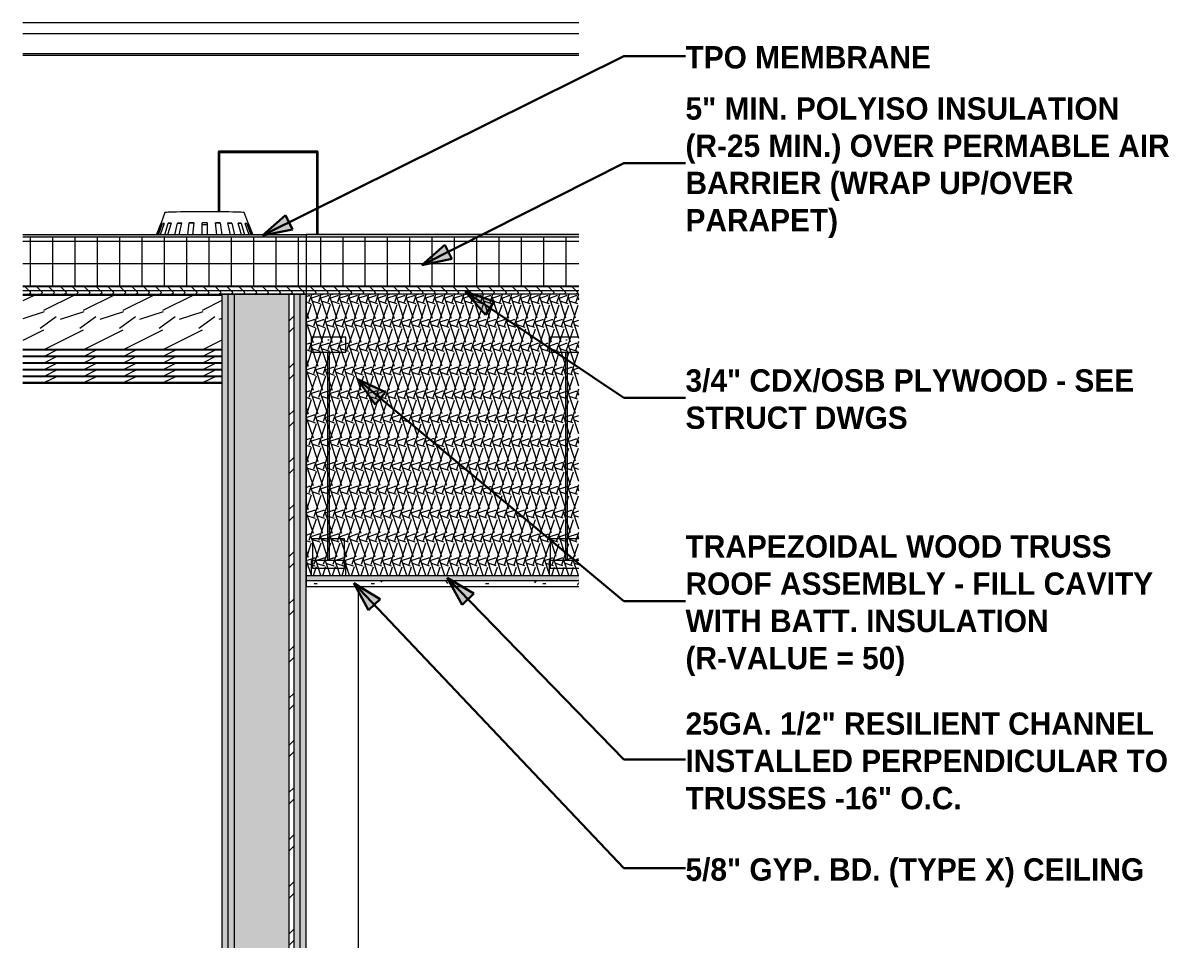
# Model space of a CAD drawing. Header units: inches. Extents: x 2469 to 3241, y -184 to 455.
# Drawn here: x 2661 to 2776.6, y 337.3 to 429.7 of the extents above; entities that cross this region are included whole.
import ezdxf

# ---------------------------------------------------------------- set-up
doc = ezdxf.new("R2010")
doc.units = ezdxf.units.IN
doc.header["$MEASUREMENT"] = 0
for name, color, linetype, lineweight in [('0-3', 55, 'Continuous', 9), ('0-4', 250, 'Continuous', 5), ('A-FLOR-2', 8, 'Continuous', 5), ('A-FLOR-5', 192, 'Continuous', 9), ('A-FLOR-MCUT-2', 51, 'Continuous', 9), ('A-FLOR-PATT-1', 45, 'Continuous', 9), ('A-GENM-1', 55, 'Continuous', 9), ('A-ROOF-1', 252, 'Continuous', 18), ('A-ROOF-2', 251, 'Continuous', 5), ('A-ROOF-3', 132, 'Continuous', 9), ('A-ROOF-PATT-1', 45, 'Continuous', 9), ('A-WALL-1', 7, 'Continuous', 9), ('A-WALL-2', 55, 'Continuous', 9), ('A-WALL-PATT-2', 45, 'Continuous', 9), ('G-ANNO-TEXT', 231, 'Continuous', 30), ('G-ANNO-TEXT-1', 231, 'Continuous', 9), ('I-WALL-2', 7, 'Continuous', 9), ('M-EQPM-1', 55, 'Continuous', 9), ('S-BEAM-1', 55, 'Continuous', 9), ('S-BEAM-3', 7, 'Continuous', 9)]:
    doc.layers.add(name, color=color, linetype=linetype, lineweight=lineweight)
doc.styles.add('Century Gothic_B', font='GOTHICB.TTF', dxfattribs={"height": 2.25})
pattern_1 = [(0, (3358.718, 67.914), (7.68, 1.92), [0.317, -5.443, 0.317, -5.443, -30.72]), (0, (3358.718, 67.914), (7.68, 1.92), [-11.52, 0.317, -11.203, 0.317, -5.443, -13.44]), (0, (3358.718, 67.914), (7.68, 1.92), [-28.8, 0.317, -3.523, 0.317, -9.283]), (120, (3361.598, 68.874), (-5.502769, 5.691075), [0.317, -5.443, 0.317, -5.443, -30.72]), (120, (3361.598, 68.874), (-5.502769, 5.691075), [-11.52, 0.317, -11.203, 0.317, -5.443, -13.44]), (120, (3361.598, 68.874), (-5.502769, 5.691075), [-28.8, 0.317, -3.523, 0.317, -9.283]), (240, (3362.558, 72.714), (-2.177231, -7.611075), [0.317, -5.443, 0.317, -5.443, -30.72]), (240, (3362.558, 72.714), (-2.177231, -7.611075), [-11.52, 0.317, -11.203, 0.317, -5.443, -13.44]), (240, (3362.558, 72.714), (-2.177231, -7.611075), [-28.8, 0.317, -3.523, 0.317, -9.283])]
pattern_2 = [(180.895, (3360.318, 396.766), (11.03598150063, 0.1514011814), [1.6, -14.396]), (180.597, (3362.717, 396.741), (-5.597258504, -0.100325673), [3.999, -3.999]), (180.398, (3362.717, 396.7), (-8.7965932638, -0.0891064055), [2.399, -9.596])]
pattern_3 = [(0, (3406.5335, 67.914), (0, 2.25), []), (90, (3406.5335, 67.914), (-2.25, 1e-16), [])]
pattern_4 = [(0, (3406.5335, 67.914), (0, 1.2), []), (315, (3406.53355, 67.914), (1.1992531, 0), [1.696, -1.696]), (45, (3406.53355, 67.914), (1.1992531, 0), [1.696, -1.696])]

# ---------------------------------------------------------------- blocks, each defined once
blk = doc.blocks.new('CTR - 1st Phase -Stairs _ Elevators_rvt-2-WALL SECTION - WEST STAIR - NORTH WALL')
at = {"layer": 'A-WALL-PATT-2'}
h = blk.add_hatch(dxfattribs=at)
h.set_pattern_fill('FP_19', color=256, style=0, pattern_type=2)
h.set_pattern_definition(pattern_1)
h.paths.add_polyline_path([(2633.87, 0), (2633.87, 402.33), (2633.25, 402.33), (2633.25, 0)], flags=0)
h = blk.add_hatch(dxfattribs=at)
h.set_pattern_fill('FP_19', color=256, style=0, pattern_type=2)
h.set_pattern_definition(pattern_1)
h.paths.add_polyline_path([(2634.22, 0), (2634.5, 0), (2634.5, 402.33), (2633.87, 402.33), (2633.87, 0)], flags=0)
h = blk.add_hatch(dxfattribs=at)
h.set_pattern_fill('FP_23', color=256, style=0, pattern_type=2)
h.set_pattern_definition([(161.57, (3358.838, 68.034), (-0.9603837, -0.00039918), [0, -6.83, 0.758, 0]), (18.43, (3358.598, 68.034), (-0.9603837, 0.00039918), [0, -6.83, 0.758, 0]), (108.43, (3358.838, 68.034), (0.47951018, -2.4005264), [2.276, -5.312]), (71.57, (3358.598, 68.034), (0.47951018, 2.4005264), [2.276, -5.312])])
h.paths.add_polyline_path([(2634.5, -3), (2640, -3), (2640, 402.33), (2634.5, 402.33), (2634.5, -2.81)], flags=0)
h = blk.add_hatch(dxfattribs=at)
h.set_pattern_fill('FP_26', color=256, style=0, pattern_type=2)
h.set_pattern_definition([(45, (3358.718, 67.914), (-2.375879, 2.375879), []), (45, (3358.718, 71.514), (-2.375879, 2.375879), [])])
h.paths.add_polyline_path([(2640, 0.37), (2640.5, 0.37), (2640.5, 107.62), (2640, 107.62), (2640, 8.08)], flags=0)
h.paths.add_polyline_path([(2640.5, 136), (2640.5, 402.33), (2640, 402.33), (2640, 136), (2640.01, 136)], flags=0)
h = blk.add_hatch(dxfattribs=at)
h.set_pattern_fill('FP_19', color=256, style=0, pattern_type=2)
h.set_pattern_definition(pattern_1)
h.paths.add_polyline_path([(2640.5, 0), (2641.12, 0), (2641.12, 107.62), (2640.5, 107.62), (2640.5, 8.08)], flags=0)
h.paths.add_polyline_path([(2641.12, 136), (2641.12, 402.33), (2640.5, 402.33), (2640.5, 136)], flags=0)
h = blk.add_hatch(dxfattribs=at)
h.set_pattern_fill('FP_19', color=256, style=0, pattern_type=2)
h.set_pattern_definition(pattern_1)
h.paths.add_polyline_path([(2641.23, 0), (2641.75, 0), (2641.75, 107.62), (2641.12, 107.62), (2641.12, 0)], flags=0)
h.paths.add_polyline_path([(2641.12, 136), (2641.75, 136), (2641.75, 402.33), (2641.12, 402.33), (2641.12, 140.96)], flags=0)
at = {"layer": 'A-WALL-1'}
for p, q in [((2633.87, 402.33), (2633.87, -3)), ((2634.5, 402.33), (2634.5, -3)), ((2640, 402.33), (2640, 136)), ((2640.5, 402.33), (2640.5, 136)), ((2641.12, 402.33), (2641.12, 136))]:
    blk.add_line(p, q, dxfattribs=at)
at = {"layer": 'I-WALL-2'}
for p, q in [((2633.25, 402.33), (2633.25, -3)), ((2641.75, 402.33), (2633.25, 402.33)), ((2641.75, 136), (2641.75, 402.33))]:
    blk.add_line(p, q, dxfattribs=at)
blk = doc.blocks.new('TRUSS - 24_-2435176-WALL SECTION - WEST STAIR - NORTH WALL')
at = {"layer": 'S-BEAM-1'}
for p, q in [((2644.55, 265.75), (2644.67, 265.75)), ((2644.55, 243.5), (2644.55, 264.5)), ((2644.67, 264.5), (2644.67, 243.5))]:
    blk.add_line(p, q, dxfattribs=at)
at = {"layer": 'S-BEAM-3'}
for p, q in [((2646.36, 266), (2642.86, 266)), ((2642.86, 266), (2642.86, 264.5)), ((2646.36, 264.5), (2646.36, 266)), ((2642.86, 264.5), (2646.36, 264.5)), ((2646.24, 245.68), (2642.99, 245.68)), ((2642.99, 245.68), (2642.99, 242.72)), ((2646.24, 242.72), (2646.24, 245.68)), ((2646.36, 243.5), (2642.86, 243.5)), ((2642.86, 243.5), (2642.86, 242)), ((2642.99, 242.72), (2646.24, 242.72)), ((2646.36, 242), (2646.36, 243.5)), ((2642.86, 242), (2646.36, 242))]:
    blk.add_line(p, q, dxfattribs=at)
blk = doc.blocks.new('TRUSS - 24_-V9-WALL SECTION - WEST STAIR - NORTH WALL')
at = {"layer": 'S-BEAM-1'}
for p, q in [((2667.94, 397.75), (2668.06, 397.75)), ((2667.94, 375.5), (2667.94, 396.5)), ((2668.06, 396.5), (2668.06, 375.5))]:
    blk.add_line(p, q, dxfattribs=at)
at = {"layer": 'S-BEAM-3'}
for p, q in [((2669.26, 398), (2666.25, 398)), ((2666.25, 398), (2666.25, 396.5)), ((2666.25, 396.5), (2669.26, 396.5)), ((2669.26, 377.68), (2666.37, 377.68)), ((2666.37, 377.68), (2666.37, 374.72)), ((2669.26, 375.5), (2666.25, 375.5)), ((2666.25, 375.5), (2666.25, 374)), ((2666.37, 374.72), (2669.26, 374.72)), ((2666.25, 374), (2669.26, 374))]:
    blk.add_line(p, q, dxfattribs=at)
blk = doc.blocks.new('LVL-Laminated Veneer Lumber - 4X6 S_ PINE - NO_ 1-2291600-WALL SECTION - WEST STAIR - NORTH WALL')
at = {"layer": 'S-BEAM-1'}
h = blk.add_hatch(dxfattribs=at)
h.set_pattern_fill('FP_30', color=256, style=0, pattern_type=2)
h.set_pattern_definition([(216.864, (3360.318, 68.65), (11.995223, 7.9945653), [1.999, -17.991]), (206.56, (3362.717, 67.451), (-3.998442, -3.997737), [4.47, -4.47]), (198.431, (3362.717, 65.452), (-7.9973595, -3.9975165), [2.529, -10.115])])
h.paths.add_polyline_path([(2613.2, 393.42), (2633.25, 393.42), (2633.25, 394.02), (2613.2, 394.02)], flags=0)
h = blk.add_hatch(dxfattribs=at)
h.set_pattern_fill('FP_29', color=256, style=0, pattern_type=2)
h.set_pattern_definition(pattern_2)
h.paths.add_polyline_path([(2613.2, 393.35), (2633.25, 393.35), (2633.25, 393.42), (2613.2, 393.42)], flags=0)
for p, q in [((2633.25, 393.42), (2613.2, 393.42)), ((2633.25, 393.35), (2613.2, 393.35))]:
    blk.add_line(p, q, dxfattribs=at)
blk = doc.blocks.new('LVL-Laminated Veneer Lumber - 4X6 S_ PINE - NO_ 1-V10-WALL SECTION - WEST STAIR - NORTH WALL')
at = {"layer": 'S-BEAM-1'}
h = blk.add_hatch(dxfattribs=at)
h.set_pattern_fill('FP_31', color=256, style=0, pattern_type=2)
h.set_pattern_definition([(216.864, (3360.318, 69.316), (11.995223, 7.9945653), [1.999, -17.991]), (206.56, (3362.717, 68.117), (-3.998442, -3.997737), [4.47, -4.47]), (198.431, (3362.717, 66.118), (-7.9973595, -3.9975165), [2.529, -10.115])])
h.paths.add_polyline_path([(2613.2, 394.09), (2633.25, 394.09), (2633.25, 394.68), (2613.2, 394.68)], flags=0)
h = blk.add_hatch(dxfattribs=at)
h.set_pattern_fill('FP_29', color=256, style=0, pattern_type=2)
h.set_pattern_definition(pattern_2)
h.paths.add_polyline_path([(2613.2, 394.02), (2633.25, 394.02), (2633.25, 394.09), (2613.2, 394.09)], flags=0)
for p, q in [((2633.25, 394.09), (2613.2, 394.09)), ((2633.25, 394.02), (2613.2, 394.02))]:
    blk.add_line(p, q, dxfattribs=at)
blk = doc.blocks.new('LVL-Laminated Veneer Lumber - 4X6 S_ PINE - NO_ 1-V11-WALL SECTION - WEST STAIR - NORTH WALL')
at = {"layer": 'S-BEAM-1'}
h = blk.add_hatch(dxfattribs=at)
h.set_pattern_fill('FP_32', color=256, style=0, pattern_type=2)
h.set_pattern_definition([(216.864, (3360.318, 69.983), (11.995223, 7.9945653), [1.999, -17.991]), (206.56, (3362.717, 68.784), (-3.998442, -3.997737), [4.47, -4.47]), (198.431, (3362.717, 66.785), (-7.9973595, -3.9975165), [2.529, -10.115])])
h.paths.add_polyline_path([(2613.2, 394.75), (2633.25, 394.75), (2633.25, 395.35), (2613.2, 395.35)], flags=0)
h = blk.add_hatch(dxfattribs=at)
h.set_pattern_fill('FP_29', color=256, style=0, pattern_type=2)
h.set_pattern_definition(pattern_2)
h.paths.add_polyline_path([(2613.2, 394.68), (2633.25, 394.68), (2633.25, 394.75), (2613.2, 394.75)], flags=0)
for p, q in [((2633.25, 394.75), (2613.2, 394.75)), ((2633.25, 394.68), (2613.2, 394.68))]:
    blk.add_line(p, q, dxfattribs=at)
blk = doc.blocks.new('LVL-Laminated Veneer Lumber - 4X6 S_ PINE - NO_ 1-V12-WALL SECTION - WEST STAIR - NORTH WALL')
at = {"layer": 'S-BEAM-1'}
h = blk.add_hatch(dxfattribs=at)
h.set_pattern_fill('FP_33', color=256, style=0, pattern_type=2)
h.set_pattern_definition([(216.864, (3360.318, 70.65), (11.995223, 7.9945653), [1.999, -17.991]), (206.56, (3362.717, 69.45), (-3.998442, -3.997737), [4.47, -4.47]), (198.431, (3362.717, 67.451), (-7.9973595, -3.9975165), [2.529, -10.115])])
h.paths.add_polyline_path([(2613.2, 395.42), (2633.25, 395.42), (2633.25, 396.01), (2613.2, 396.01)], flags=0)
h = blk.add_hatch(dxfattribs=at)
h.set_pattern_fill('FP_29', color=256, style=0, pattern_type=2)
h.set_pattern_definition(pattern_2)
h.paths.add_polyline_path([(2613.2, 395.35), (2633.25, 395.35), (2633.25, 395.42), (2613.2, 395.42)], flags=0)
for p, q in [((2633.25, 395.42), (2613.2, 395.42)), ((2633.25, 395.35), (2613.2, 395.35))]:
    blk.add_line(p, q, dxfattribs=at)
blk = doc.blocks.new('LVL-Laminated Veneer Lumber - 4X6 S_ PINE - NO_ 1-V13-WALL SECTION - WEST STAIR - NORTH WALL')
at = {"layer": 'S-BEAM-1'}
h = blk.add_hatch(dxfattribs=at)
h.set_pattern_fill('FP_34', color=256, style=0, pattern_type=2)
h.set_pattern_definition([(216.864, (3360.318, 71.316), (11.995223, 7.9945653), [1.999, -17.991]), (206.56, (3362.717, 70.117), (-3.998442, -3.997737), [4.47, -4.47]), (198.431, (3362.717, 68.118), (-7.9973595, -3.9975165), [2.529, -10.115])])
h.paths.add_polyline_path([(2613.2, 396.09), (2633.25, 396.09), (2633.25, 396.68), (2613.2, 396.68)], flags=0)
h = blk.add_hatch(dxfattribs=at)
h.set_pattern_fill('FP_29', color=256, style=0, pattern_type=2)
h.set_pattern_definition(pattern_2)
h.paths.add_polyline_path([(2613.2, 396.01), (2633.25, 396.01), (2633.25, 396.09), (2613.2, 396.09)], flags=0)
for p, q in [((2633.25, 396.09), (2613.2, 396.09)), ((2633.25, 396.01), (2613.2, 396.01))]:
    blk.add_line(p, q, dxfattribs=at)
blk = doc.blocks.new('LVL-Laminated Veneer Lumber - 4X6 S_ PINE - NO_ 1-V14-WALL SECTION - WEST STAIR - NORTH WALL')
at = {"layer": 'S-BEAM-1'}
h = blk.add_hatch(dxfattribs=at)
h.set_pattern_fill('FP_35', color=256, style=0, pattern_type=2)
h.set_pattern_definition([(216.864, (3360.318, 71.983), (11.995223, 7.9945653), [1.999, -17.991]), (206.56, (3362.717, 70.783), (-3.998442, -3.997737), [4.47, -4.47]), (198.431, (3362.717, 68.785), (-7.9973595, -3.9975165), [2.529, -10.115])])
h.paths.add_polyline_path([(2627.21, 396.75), (2633.25, 396.75), (2633.25, 402.25), (2613.2, 402.25), (2613.2, 396.75)], flags=0)
h = blk.add_hatch(dxfattribs=at)
h.set_pattern_fill('FP_29', color=256, style=0, pattern_type=2)
h.set_pattern_definition(pattern_2)
h.paths.add_polyline_path([(2613.2, 396.68), (2633.25, 396.68), (2633.25, 396.75), (2613.2, 396.75)], flags=0)
for p, q in [((2613.2, 402.25), (2633.25, 402.25)), ((2633.25, 396.75), (2613.2, 396.75)), ((2633.25, 396.68), (2613.2, 396.68))]:
    blk.add_line(p, q, dxfattribs=at)
blk = doc.blocks.new('CTR - 1st Phase - Structure_rvt-2-WALL SECTION - WEST STAIR - NORTH WALL')
at = {"layer": '0-3'}
for name, p in [('LVL-Laminated Veneer Lumber - 4X6 S_ PINE - NO_ 1-V14-WALL SECTION - WEST STAIR - NORTH WALL', (0, 0)), ('TRUSS - 24_-2435176-WALL SECTION - WEST STAIR - NORTH WALL', (-0.61, 132)), ('TRUSS - 24_-V9-WALL SECTION - WEST STAIR - NORTH WALL', (0, 0)), ('LVL-Laminated Veneer Lumber - 4X6 S_ PINE - NO_ 1-V13-WALL SECTION - WEST STAIR - NORTH WALL', (0, 0)), ('LVL-Laminated Veneer Lumber - 4X6 S_ PINE - NO_ 1-V12-WALL SECTION - WEST STAIR - NORTH WALL', (0, 0)), ('LVL-Laminated Veneer Lumber - 4X6 S_ PINE - NO_ 1-V11-WALL SECTION - WEST STAIR - NORTH WALL', (0, 0)), ('LVL-Laminated Veneer Lumber - 4X6 S_ PINE - NO_ 1-V10-WALL SECTION - WEST STAIR - NORTH WALL', (0, 0)), ('LVL-Laminated Veneer Lumber - 4X6 S_ PINE - NO_ 1-2291600-WALL SECTION - WEST STAIR - NORTH WALL', (0, 0))]:
    blk.add_blockref(name, p, dxfattribs=at)
blk = doc.blocks.new('Basic Wall _ EXT - FIBER CEMENT - SMALL - ___-2145937-WALL SECTION - WEST STAIR - NORTH WALL')
at = {"layer": 'A-WALL-2'}
for p, q in [((2669.26, 429.66), (2613.2, 429.66)), ((2613.2, 428.6), (2669.26, 428.6)), ((2613.2, 426.57), (2669.26, 426.57)), ((2613.2, 426.42), (2669.26, 426.42))]:
    blk.add_line(p, q, dxfattribs=at)
blk = doc.blocks.new('Family1 - SCUPPER - east_west-2920096-WALL SECTION - WEST STAIR - NORTH WALL')
at = {"layer": 'A-GENM-1'}
for p, q in [((2632.92, 416.73), (2632.92, 410.62)), ((2642.92, 416.73), (2632.92, 416.73)), ((2633.05, 416.6), (2642.8, 416.6)), ((2633.05, 410.62), (2633.05, 416.6)), ((2642.8, 416.6), (2642.8, 408.34)), ((2642.92, 408.34), (2642.92, 416.73))]:
    blk.add_line(p, q, dxfattribs=at)
blk = doc.blocks.new('22142613 - Roof Drains - Type A - 15_ Strainer - 8_ Drain-2082947-WALL SECTION - WEST STAIR - NORTH WALL')
at = {"layer": 'M-EQPM-1'}
for p, q in [((2627.52, 410.55), (2627.1, 409.43)), ((2635.95, 409.43), (2635.52, 410.55)), ((2626.68, 408.33), (2627.1, 409.43)), ((2627.11, 409.44), (2626.69, 408.33)), ((2626.86, 408.33), (2627.27, 409.45)), ((2627.44, 409.46), (2627.02, 408.33)), ((2627.27, 409.45), (2627.43, 409.45)), ((2627.49, 408.33), (2627.85, 409.48)), ((2628.15, 409.49), (2627.79, 408.33)), ((2627.85, 409.48), (2628.15, 409.48)), ((2628.51, 408.33), (2628.77, 409.5)), ((2628.77, 409.5), (2629.18, 409.49)), ((2629.18, 409.51), (2628.92, 408.33)), ((2629.81, 408.33), (2629.95, 409.51)), ((2629.95, 409.51), (2630.42, 409.48)), ((2630.43, 409.52), (2630.29, 408.33)), ((2631.27, 408.33), (2631.27, 409.52)), ((2631.77, 409.52), (2631.77, 408.33)), ((2632.76, 408.33), (2632.62, 409.52)), ((2632.62, 409.48), (2633.1, 409.51)), ((2633.1, 409.51), (2633.24, 408.33)), ((2634.13, 408.33), (2633.86, 409.51)), ((2633.87, 409.49), (2634.27, 409.5)), ((2634.27, 409.5), (2634.54, 408.33)), ((2635.25, 408.33), (2634.89, 409.49)), ((2634.9, 409.48), (2635.2, 409.48)), ((2635.2, 409.48), (2635.55, 408.33)), ((2636.02, 408.33), (2635.61, 409.46)), ((2635.61, 409.45), (2635.78, 409.45)), ((2635.78, 409.45), (2636.18, 408.33)), ((2636.36, 408.33), (2635.93, 409.44)), ((2635.95, 409.43), (2636.37, 408.33))]:
    blk.add_line(p, q, dxfattribs=at)
for centre, major_axis, start_param, end_param in [((2631.52, 410.55), (4, 0), 0, 3.141593), ((2631.52, 409.43), (4.43, 0), 3.060354, 3.141593), ((2631.52, 409.43), (4.43, 0), 3.157508, 3.173424), ((2631.52, 409.43), (4.43, 0), 2.747406, 2.860472), ((2631.52, 409.43), (4.43, 0), 2.43676, 2.549818), ((2631.52, 409.43), (4.43, 0), 2.128072, 2.241119), ((2631.52, 409.43), (4.43, 0), 1.820803, 1.933842), ((2631.52, 409.43), (4.43, 0), 1.514279, 1.627314), ((2631.52, 409.43), (4.43, 0), 4.655871, 4.768907), ((2631.52, 409.43), (4.43, 0), 1.207751, 1.32079), ((2631.52, 409.43), (4.43, 0), 0.900473, 1.013521), ((2631.52, 409.43), (4.43, 0), 0.591774, 0.704832), ((2631.52, 409.43), (4.43, 0), 0.28112, 0.394187), ((2631.52, 409.43), (4.43, 0), 0, 0.081239), ((2631.52, 409.43), (4.43, 0), 6.251354, 6.26727)]:
    blk.add_ellipse(centre, major_axis=major_axis, ratio=0.020571, start_param=start_param, end_param=end_param, dxfattribs=at)

msp = doc.modelspace()

# ---------------------------------------------------------------- hatches: boundary and pattern name
at = {"layer": 'A-FLOR-2'}
msp.add_hatch(color=256, dxfattribs=at).paths.add_polyline_path([(2689.564286, 408.078197), (2689.564286, 408.328251), (2661.015247, 408.328251), (2661.015247, 408.078197), (2689.043247, 408.078197)], flags=0)
at = {"layer": 'A-FLOR-PATT-1'}
h = msp.add_hatch(dxfattribs=at)
h.set_pattern_fill('FP_25', color=256, style=0, pattern_type=2)
h.set_pattern_definition(pattern_3)
h.paths.add_polyline_path([(2661.015247, 403.077112), (2689.564286, 403.087285), (2689.564286, 408.078197), (2661.015247, 408.078197), (2661.015247, 406.71337)], flags=0)
h = msp.add_hatch(dxfattribs=at)
h.set_pattern_fill('FP_22', color=256, style=0, pattern_type=2)
h.set_pattern_definition(pattern_4)
h.paths.add_polyline_path([(2689.564286, 402.326949), (2689.564286, 403.077112), (2661.015247, 403.077112), (2661.015247, 402.326949), (2689.043247, 402.326949)], flags=0)
at = {"layer": 'A-ROOF-1'}
msp.add_hatch(color=256, dxfattribs=at).paths.add_polyline_path([(2717.071247, 408.088343), (2717.071247, 408.338396), (2689.564286, 408.338396), (2689.564286, 408.088343), (2703.057247, 408.088343)], flags=0)
at = {"layer": 'A-ROOF-2'}
msp.add_hatch(color=256, dxfattribs=at).paths.add_polyline_path([(2689.564286, 373.499982), (2717.071247, 373.499982), (2717.071247, 373.999982), (2689.564286, 373.999982)], flags=0)
at = {"layer": 'A-ROOF-PATT-1'}
h = msp.add_hatch(dxfattribs=at)
h.set_pattern_fill('FP_25', color=256, style=0, pattern_type=2)
h.set_pattern_definition(pattern_3)
h.paths.add_polyline_path([(2717.071247, 403.087285), (2717.071247, 408.088343), (2689.564286, 408.088343), (2689.564286, 403.087285), (2703.057247, 403.087285)], flags=0)
h = msp.add_hatch(dxfattribs=at)
h.set_pattern_fill('FP_22', color=256, style=0, pattern_type=2)
h.set_pattern_definition(pattern_4)
h.paths.add_polyline_path([(2696.050247, 402.337126), (2717.071247, 402.337126), (2717.071247, 403.087285), (2689.564286, 403.087285), (2689.564286, 402.337126)], flags=0)
h = msp.add_hatch(dxfattribs=at)
h.set_pattern_fill('FP_23', color=256, style=0, pattern_type=2)
h.set_pattern_definition([(161.57, (3406.65355, 68.034), (-0.9603837, -0.00039918), [0, -6.83, 0.758, 0]), (18.43, (3406.41355, 68.034), (-0.9603837, 0.00039918), [0, -6.83, 0.758, 0]), (108.43, (3406.65355, 68.034), (0.47951018, -2.4005264), [2.276, -5.312]), (71.57, (3406.41355, 68.034), (0.47951018, 2.4005264), [2.276, -5.312])])
h.paths.add_polyline_path([(2689.564286, 373.999982), (2717.071247, 373.999982), (2717.071247, 402.337126), (2689.564286, 402.337126), (2689.564286, 378.239527)], flags=0)
h = msp.add_hatch(dxfattribs=at)
h.set_pattern_fill('FP_19', color=256, style=0, pattern_type=2)
h.set_pattern_definition([(0, (3406.5335, 67.914), (7.68, 1.92), [0.317, -5.443, 0.317, -5.443, -30.72]), (0, (3406.5335, 67.914), (7.68, 1.92), [-11.52, 0.317, -11.203, 0.317, -5.443, -13.44]), (0, (3406.5335, 67.914), (7.68, 1.92), [-28.8, 0.317, -3.523, 0.317, -9.283]), (120, (3409.4135, 68.874), (-5.502769, 5.691075), [0.317, -5.443, 0.317, -5.443, -30.72]), (120, (3409.4135, 68.874), (-5.502769, 5.691075), [-11.52, 0.317, -11.203, 0.317, -5.443, -13.44]), (120, (3409.4135, 68.874), (-5.502769, 5.691075), [-28.8, 0.317, -3.523, 0.317, -9.283]), (240, (3410.3735, 72.714), (-2.177231, -7.611075), [0.317, -5.443, 0.317, -5.443, -30.72]), (240, (3410.3735, 72.714), (-2.177231, -7.611075), [-11.52, 0.317, -11.203, 0.317, -5.443, -13.44]), (240, (3410.3735, 72.714), (-2.177231, -7.611075), [-28.8, 0.317, -3.523, 0.317, -9.283])])
h.paths.add_polyline_path([(2717.071247, 372.874982), (2717.071247, 373.499982), (2689.564286, 373.499982), (2689.564286, 372.874982), (2703.057247, 372.874982)], flags=0)
at = {"layer": 'G-ANNO-TEXT'}
for points in [[(2685.162158, 408.234778), (2688.206618, 408.849133), (2687.49156, 410.289055)], [(2701.224214, 405.25201), (2704.264382, 405.887264), (2703.53945, 407.32224)], [(2705.597588, 402.601404), (2707.642891, 400.264118), (2708.537515, 401.599907)], [(2694.750051, 393.770779), (2696.540853, 391.233221), (2697.56971, 392.468591)], [(2694.380879, 373.233081), (2695.859765, 370.501952), (2697.027197, 371.607297)], [(2703.800947, 373.761098), (2705.313934, 371.048711), (2706.467425, 372.168596)]]:
    msp.add_hatch(color=256, dxfattribs=at).paths.add_polyline_path(points, flags=0)

# ---------------------------------------------------------------- linework, layer by layer
at = {"layer": 'A-FLOR-5'}
for p, q in [((2689.564286, 408.328251), (2661.015247, 408.328251)), ((2661.015247, 402.326949), (2689.564286, 402.326949))]:
    msp.add_line(p, q, dxfattribs=at)
at = {"layer": 'A-FLOR-MCUT-2'}
for p, q in [((2689.564286, 408.078197), (2661.015247, 408.078197)), ((2689.564286, 403.077112), (2661.015247, 403.077112))]:
    msp.add_line(p, q, dxfattribs=at)
at = {"layer": 'A-ROOF-3'}
for p, q in [((2717.071247, 408.338396), (2689.564286, 408.338396)), ((2689.564286, 408.338396), (2689.564286, 372.874982)), ((2717.071247, 408.088343), (2689.564286, 408.088343)), ((2717.071247, 403.087285), (2689.564286, 403.087285)), ((2717.071247, 402.337126), (2689.564286, 402.337126)), ((2689.564286, 373.999982), (2717.071247, 373.999982)), ((2689.564286, 373.499982), (2717.071247, 373.499982)), ((2689.564286, 372.874982), (2717.071247, 372.874982))]:
    msp.add_line(p, q, dxfattribs=at)
at = {"layer": 'A-WALL-2'}
for p, q in [((2680.739286, 410.623116), (2680.739286, 416.726562)), ((2680.739286, 416.726562), (2690.739286, 416.726562)), ((2690.739286, 416.726562), (2690.739286, 408.338396)), ((2694.801786, 372.874982), (2694.801786, 268))]:
    msp.add_line(p, q, dxfattribs=at)
at = {"layer": 'G-ANNO-TEXT'}
for p, q in [((2685.162158, 408.234778), (2721.588312, 426.323815)), ((2721.588312, 426.323815), (2727.814373, 426.323815)), ((2701.224214, 405.25201), (2721.588312, 415.539706)), ((2721.588312, 415.539706), (2727.814373, 415.539706)), ((2687.49156, 410.289055), (2685.162158, 408.234778)), ((2688.206618, 408.849133), (2687.49156, 410.289055)), ((2685.162158, 408.234778), (2688.206618, 408.849133)), ((2703.53945, 407.32224), (2701.224214, 405.25201)), ((2704.264382, 405.887264), (2703.53945, 407.32224)), ((2701.224214, 405.25201), (2704.264382, 405.887264)), ((2705.597588, 402.601404), (2707.642891, 400.264118)), ((2708.537515, 401.599907), (2705.597588, 402.601404)), ((2705.597588, 402.601404), (2721.588312, 391.891857)), ((2707.642891, 400.264118), (2708.537515, 401.599907)), ((2694.750051, 393.770779), (2696.540853, 391.233221)), ((2697.56971, 392.468591), (2694.750051, 393.770779)), ((2694.750051, 393.770779), (2721.588312, 371.418978)), ((2696.540853, 391.233221), (2697.56971, 392.468591)), ((2721.588312, 391.891857), (2727.814373, 391.891857)), ((2694.380879, 373.233081), (2695.859765, 370.501952)), ((2697.027197, 371.607297), (2694.380879, 373.233081)), ((2694.380879, 373.233081), (2721.588312, 344.497417)), ((2703.800947, 373.761098), (2705.313934, 371.048711)), ((2706.467425, 372.168596), (2703.800947, 373.761098)), ((2703.800947, 373.761098), (2721.588312, 355.439952)), ((2705.313934, 371.048711), (2706.467425, 372.168596)), ((2695.859765, 370.501952), (2697.027197, 371.607297)), ((2721.588312, 371.418978), (2727.814373, 371.418978)), ((2721.588312, 355.439952), (2727.814373, 355.439952)), ((2721.588312, 344.497417), (2727.814373, 344.497417))]:
    msp.add_line(p, q, dxfattribs=at)

# ---------------------------------------------------------------- block references
at = {"layer": '0-4'}
for name in ['CTR - 1st Phase -Stairs _ Elevators_rvt-2-WALL SECTION - WEST STAIR - NORTH WALL', 'CTR - 1st Phase - Structure_rvt-2-WALL SECTION - WEST STAIR - NORTH WALL']:
    msp.add_blockref(name, (47.81555, 0), dxfattribs=at)
at = {"layer": 'A-GENM-1'}
msp.add_blockref('Family1 - SCUPPER - east_west-2920096-WALL SECTION - WEST STAIR - NORTH WALL', (47.81555, 0), dxfattribs=at)
at = {"layer": 'A-WALL-2'}
msp.add_blockref('Basic Wall _ EXT - FIBER CEMENT - SMALL - ___-2145937-WALL SECTION - WEST STAIR - NORTH WALL', (47.81555, 0), dxfattribs=at)
at = {"layer": 'M-EQPM-1'}
msp.add_blockref('22142613 - Roof Drains - Type A - 15_ Strainer - 8_ Drain-2082947-WALL SECTION - WEST STAIR - NORTH WALL', (47.81555, 0), dxfattribs=at)

# ---------------------------------------------------------------- texts
at = {"layer": 'G-ANNO-TEXT-1', "char_height": 2.25, "attachment_point": 1, "style": 'Century Gothic_B'}
for s, insert, width in [('TPO MEMBRANE', (2727.814373, 427.324406), 29.46675), ('5" MIN. POLYISO INSULATION', (2727.814373, 422.167068), 52.94925), ('(R-25 MIN.) OVER PERMABLE AIR', (2727.814373, 418.417068), 59.2365), ('BARRIER (WRAP UP/OVER', (2727.814373, 414.667068), 46.2075), ('PARAPET)', (2727.814373, 410.917068), 17.49825), ('3/4" CDX/OSB PLYWOOD - SEE', (2727.814373, 394.768038), 56.2065), ('STRUCT DWGS', (2727.814373, 391.018038), 25.6035), ('TRAPEZOIDAL WOOD TRUSS', (2727.814373, 378.04634), 49.8435), ('ROOF ASSEMBLY - FILL CAVITY', (2727.814373, 374.29634), 55.22175), ('WITH BATT. INSULATION', (2727.814373, 370.54634), 42.117), ('(R-VALUE = 50)', (2727.814373, 366.79634), 27.4215), ('25GA. 1/2" RESILIENT CHANNEL', (2727.814373, 360.191724), 56.964), ('INSTALLED PERPENDICULAR TO', (2727.814373, 356.441724), 55.2975), ('TRUSSES -16" O.C.', (2727.814373, 352.691724), 32.421), ('5/8" GYP. BD. (TYPE X) CEILING', (2727.814373, 345.498008), 56.58525)]:
    msp.add_mtext(s, dxfattribs=dict(at, insert=insert, width=width))

doc.saveas('drawing.dxf')
